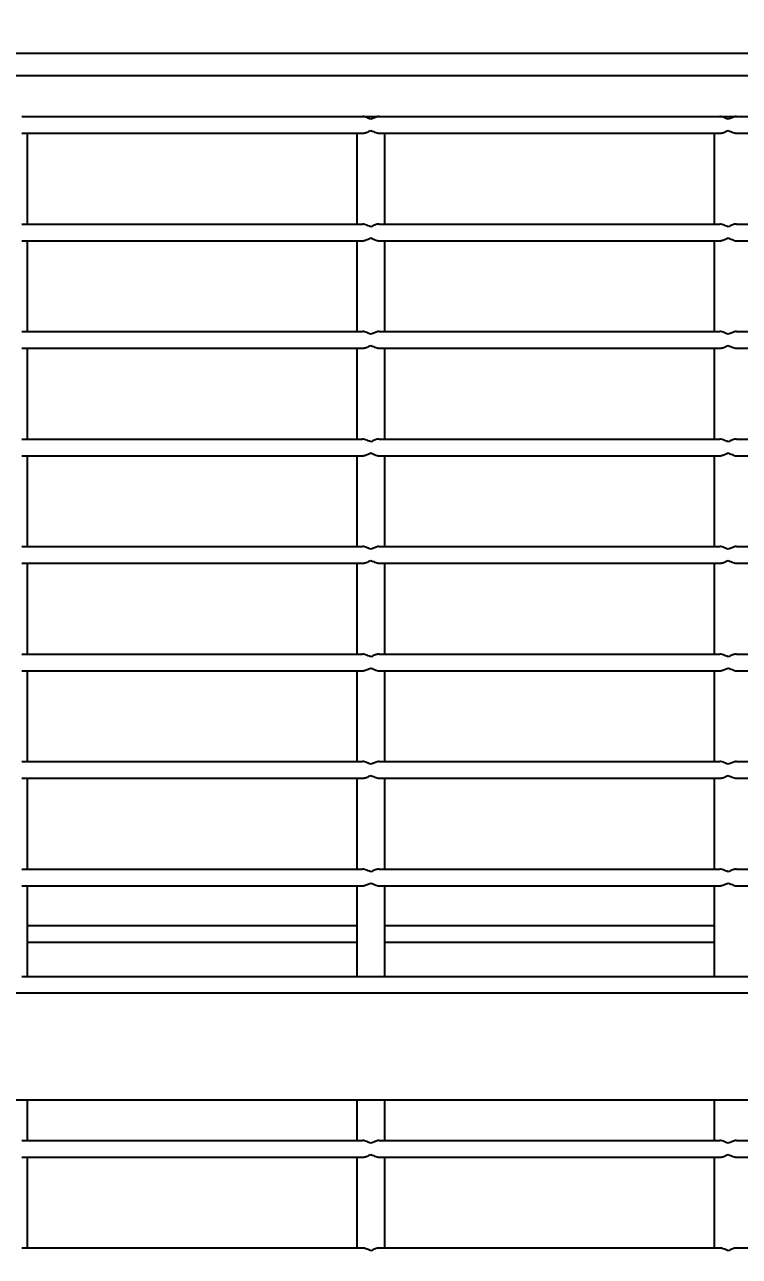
# Model space of a CAD drawing. Header units: millimetres. Extents: x 1293 to 41893, y 1011 to 26911.
# Drawn here: x 16412.8 to 16616, y 13381.4 to 13731.3 of the extents above; entities that cross this region are included whole.
import ezdxf

# ---------------------------------------------------------------- set-up
doc = ezdxf.new("R2010")
doc.units = ezdxf.units.MM
doc.header["$LTSCALE"] = 50
doc.layers.add('CAPA_1', color=7, linetype='Continuous')
doc.layers.add('PASILLOS', color=2, linetype='Continuous')
doc.styles.add('SLDTEXTSTYLE0', font='TXT', dxfattribs={"width": 0.75})
doc.dimstyles.new('SLDDIMSTYLE0', dxfattribs={"dimtxt": 100, "dimasz": 100, "dimexe": 0, "dimexo": 0.0625, "dimgap": 25, "dimtad": 2, "dimdec": 0, "dimrnd": 1e-09, "dimzin": 12, "dimdsep": 46, "dimtxsty": 'SLDTEXTSTYLE0', "dimsah": 1, "dimcen": 0.09, "dimadec": 0, "dimazin": 3, "dimtfac": 1, "dimtdec": 0, "dimtofl": 0, "dimtmove": 0, "dimatfit": 3, "dimfxl": 1, "dimfrac": 2, "dimtolj": 1, "dimtzin": 12, "dimarcsym": 0})

# ---------------------------------------------------------------- blocks, each defined once
blk = doc.blocks.new('_D_16')
at = {"layer": 'CAPA_1', "transparency": 16777216}
for p, q in [((18069.94, 13667.83), (18069.94, 9974.87)), ((7974.69, 13667.35), (7974.69, 9974.87)), ((7974.69, 10024.87), (18069.94, 10024.87))]:
    blk.add_line(p, q, dxfattribs=at)
for points in [[(7974.69, 10024.87), (8074.69, 10009.48), (8074.69, 10040.25)], [(18069.94, 10024.87), (17969.94, 10040.25), (17969.94, 10009.48)]]:
    blk.add_solid(points, dxfattribs=at)
at = {"layer": 'CAPA_1', "transparency": 16777216, "insert": (12837.59, 10153.77), "char_height": 100, "attachment_point": 1, "style": 'SLDTEXTSTYLE0'}
blk.add_mtext('10095', dxfattribs=at)

msp = doc.modelspace()

# ---------------------------------------------------------------- linework, layer by layer
at = {"layer": 'PASILLOS', "linetype": 'Continuous', "lineweight": 25}
for p, q in [((16226.3128232, 13723.182389), (17054.3128232, 13723.182389)), ((16226.3128232, 13716.832389), (17054.3128232, 13716.832389)), ((16412.0240732, 13705.232389), (16508.8615732, 13705.232389)), ((16508.8615732, 13705.232389), (16513.6240732, 13705.232389)), ((16513.6240732, 13705.232389), (16610.4615732, 13705.232389)), ((16610.4615732, 13705.232389), (16615.2240732, 13705.232389)), ((16615.2240732, 13705.232389), (16712.0615732, 13705.232389)), ((16412.0240732, 13700.469889), (16508.8615732, 13700.469889)), ((16413.6115732, 13674.692389), (16413.6115732, 13700.469889)), ((16507.2740732, 13700.469889), (16507.2740732, 13674.692389)), ((16513.6240732, 13700.469889), (16610.4615732, 13700.469889)), ((16515.2115732, 13674.692389), (16515.2115732, 13700.469889)), ((16608.8740732, 13700.469889), (16608.8740732, 13674.692389)), ((16615.2240732, 13700.469889), (16712.0615732, 13700.469889)), ((16412.0240732, 13674.692389), (16508.8615732, 13674.692389)), ((16513.6240732, 13674.692389), (16610.4615732, 13674.692389)), ((16615.2240732, 13674.692389), (16712.0615732, 13674.692389)), ((16412.0240732, 13669.929889), (16508.8615732, 13669.929889)), ((16413.6115732, 13644.152389), (16413.6115732, 13669.929889)), ((16507.2740732, 13669.929889), (16507.2740732, 13644.152389)), ((16513.6240732, 13669.929889), (16610.4615732, 13669.929889)), ((16515.2115732, 13644.152389), (16515.2115732, 13669.929889)), ((16608.8740732, 13669.929889), (16608.8740732, 13644.152389)), ((16615.2240732, 13669.929889), (16712.0615732, 13669.929889)), ((16412.0240732, 13644.152389), (16508.8615732, 13644.152389)), ((16513.6240732, 13644.152389), (16610.4615732, 13644.152389)), ((16615.2240732, 13644.152389), (16712.0615732, 13644.152389)), ((16412.0240732, 13639.389889), (16508.8615732, 13639.389889)), ((16413.6115732, 13613.612389), (16413.6115732, 13639.389889)), ((16507.2740732, 13639.389889), (16507.2740732, 13613.612389)), ((16513.6240732, 13639.389889), (16610.4615732, 13639.389889)), ((16515.2115732, 13613.612389), (16515.2115732, 13639.389889)), ((16608.8740732, 13639.389889), (16608.8740732, 13613.612389)), ((16615.2240732, 13639.389889), (16712.0615732, 13639.389889)), ((16412.0240732, 13613.612389), (16508.8615732, 13613.612389)), ((16513.6240732, 13613.612389), (16610.4615732, 13613.612389)), ((16615.2240732, 13613.612389), (16712.0615732, 13613.612389)), ((16412.0240732, 13608.849889), (16508.8615732, 13608.849889)), ((16413.6115732, 13583.072389), (16413.6115732, 13608.849889)), ((16507.2740732, 13608.849889), (16507.2740732, 13583.072389)), ((16513.6240732, 13608.849889), (16610.4615732, 13608.849889)), ((16515.2115732, 13583.072389), (16515.2115732, 13608.849889)), ((16608.8740732, 13608.849889), (16608.8740732, 13583.072389)), ((16615.2240732, 13608.849889), (16712.0615732, 13608.849889)), ((16412.0240732, 13583.072389), (16508.8615732, 13583.072389)), ((16513.6240732, 13583.072389), (16610.4615732, 13583.072389)), ((16615.2240732, 13583.072389), (16712.0615732, 13583.072389)), ((16412.0240732, 13578.309889), (16508.8615732, 13578.309889)), ((16413.6115732, 13552.532389), (16413.6115732, 13578.309889)), ((16507.2740732, 13578.309889), (16507.2740732, 13552.532389)), ((16513.6240732, 13578.309889), (16610.4615732, 13578.309889)), ((16515.2115732, 13552.532389), (16515.2115732, 13578.309889)), ((16608.8740732, 13578.309889), (16608.8740732, 13552.532389)), ((16615.2240732, 13578.309889), (16712.0615732, 13578.309889)), ((16412.0240732, 13552.532389), (16508.8615732, 13552.532389)), ((16513.6240732, 13552.532389), (16610.4615732, 13552.532389)), ((16615.2240732, 13552.532389), (16712.0615732, 13552.532389)), ((16412.0240732, 13547.769889), (16508.8615732, 13547.769889)), ((16413.6115732, 13521.992389), (16413.6115732, 13547.769889)), ((16507.2740732, 13547.769889), (16507.2740732, 13521.992389)), ((16513.6240732, 13547.769889), (16610.4615732, 13547.769889)), ((16515.2115732, 13521.992389), (16515.2115732, 13547.769889)), ((16608.8740732, 13547.769889), (16608.8740732, 13521.992389)), ((16615.2240732, 13547.769889), (16712.0615732, 13547.769889)), ((16412.0240732, 13521.992389), (16508.8615732, 13521.992389)), ((16513.6240732, 13521.992389), (16610.4615732, 13521.992389)), ((16615.2240732, 13521.992389), (16712.0615732, 13521.992389)), ((16412.0240732, 13517.229889), (16508.8615732, 13517.229889)), ((16413.6115732, 13491.452389), (16413.6115732, 13517.229889)), ((16507.2740732, 13517.229889), (16507.2740732, 13491.452389)), ((16513.6240732, 13517.229889), (16610.4615732, 13517.229889)), ((16515.2115732, 13491.452389), (16515.2115732, 13517.229889)), ((16608.8740732, 13517.229889), (16608.8740732, 13491.452389)), ((16615.2240732, 13517.229889), (16712.0615732, 13517.229889)), ((16412.0240732, 13491.452389), (16508.8615732, 13491.452389)), ((16513.6240732, 13491.452389), (16610.4615732, 13491.452389)), ((16615.2240732, 13491.452389), (16712.0615732, 13491.452389)), ((16412.0240732, 13486.689889), (16508.8615732, 13486.689889)), ((16413.6115732, 13460.912389), (16413.6115732, 13486.689889)), ((16507.2740732, 13486.689889), (16507.2740732, 13460.912389)), ((16513.6240732, 13486.689889), (16610.4615732, 13486.689889)), ((16515.2115732, 13460.912389), (16515.2115732, 13486.689889)), ((16608.8740732, 13486.689889), (16608.8740732, 13460.912389)), ((16615.2240732, 13486.689889), (16712.0615732, 13486.689889)), ((16413.6115732, 13475.4190561), (16507.2740732, 13475.4190561)), ((16515.2115732, 13475.4190561), (16608.8740732, 13475.4190561)), ((16413.6115732, 13470.6565561), (16507.2740732, 13470.6565561)), ((16515.2115732, 13470.6565561), (16608.8740732, 13470.6565561)), ((16412.0240732, 13460.912389), (16508.8615732, 13460.912389)), ((16508.8615732, 13460.912389), (16513.6240732, 13460.912389)), ((16513.6240732, 13460.912389), (16610.4615732, 13460.912389)), ((16610.4615732, 13460.912389), (16615.2240732, 13460.912389)), ((16615.2240732, 13460.912389), (16712.0615732, 13460.912389)), ((17041.4678232, 13456.149889), (16285.8178232, 13456.149889)), ((17041.4678232, 13425.832389), (16285.8178232, 13425.832389)), ((16413.6115732, 13414.3390561), (16413.6115732, 13425.832389)), ((16507.2740732, 13425.832389), (16507.2740732, 13414.3390561)), ((16515.2115732, 13414.3390561), (16515.2115732, 13425.832389)), ((16608.8740732, 13425.832389), (16608.8740732, 13414.3390561)), ((16412.0240732, 13414.3390561), (16508.8615732, 13414.3390561)), ((16513.6240732, 13414.3390561), (16610.4615732, 13414.3390561)), ((16615.2240732, 13414.3390561), (16712.0615732, 13414.3390561)), ((16412.0240732, 13409.5765561), (16508.8615732, 13409.5765561)), ((16413.6115732, 13383.7990561), (16413.6115732, 13409.5765561)), ((16507.2740732, 13409.5765561), (16507.2740732, 13383.7990561)), ((16513.6240732, 13409.5765561), (16610.4615732, 13409.5765561)), ((16515.2115732, 13383.7990561), (16515.2115732, 13409.5765561)), ((16608.8740732, 13409.5765561), (16608.8740732, 13383.7990561)), ((16615.2240732, 13409.5765561), (16712.0615732, 13409.5765561)), ((16412.0240732, 13383.7990561), (16508.8615732, 13383.7990561)), ((16513.6240732, 13383.7990561), (16610.4615732, 13383.7990561)), ((16615.2240732, 13383.7990561), (16712.0615732, 13383.7990561))]:
    msp.add_line(p, q, dxfattribs=at)
for points, knots in [([(16511.2428232, 13704.438639), (16511.2389893, 13704.4403536), (16510.7590818, 13704.6549749), (16510.0458083, 13704.9733808), (16509.2618455, 13705.2078977), (16508.9607124, 13705.226323), (16508.8615732, 13705.232389)], [0, 0, 0, 0, 0.0046971273, 0.5879730073, 0.8643521995, 1, 1, 1, 1]), ([(16513.6240732, 13705.232389), (16513.4972703, 13705.2225469), (16513.0814182, 13705.1902694), (16512.278829, 13704.8980583), (16511.6018285, 13704.5991979), (16511.2466571, 13704.4403537), (16511.2428232, 13704.438639)], [0, 0, 0, 0, 0.1723614537, 0.5652622384, 0.9953071929, 1, 1, 1, 1]), ([(16612.8428232, 13704.438639), (16612.8389893, 13704.4403536), (16612.3590818, 13704.6549749), (16611.6458083, 13704.9733808), (16610.8618455, 13705.2078977), (16610.5607124, 13705.226323), (16610.4615732, 13705.232389)], [0, 0, 0, 0, 0.0046971273, 0.5879730074, 0.8643521995, 1, 1, 1, 1]), ([(16615.2240732, 13705.232389), (16615.0972703, 13705.2225469), (16614.6814182, 13705.1902694), (16613.878829, 13704.8980583), (16613.2018285, 13704.5991979), (16612.8466571, 13704.4403537), (16612.8428232, 13704.438639)], [0, 0, 0, 0, 0.1723614537, 0.5652622384, 0.9953071929, 1, 1, 1, 1]), ([(16508.8615732, 13700.469889), (16508.988376, 13700.4797312), (16509.4042281, 13700.5120086), (16510.2068173, 13700.8042197), (16510.8838178, 13701.1030801), (16511.2389892, 13701.2619244), (16511.2428232, 13701.263639)], [0, 0, 0, 0, 0.1723614537, 0.5652622384, 0.9953071929, 1, 1, 1, 1]), ([(16511.2428232, 13701.263639), (16511.246657, 13701.2619245), (16511.7265646, 13701.0473031), (16512.439838, 13700.7288972), (16513.2238008, 13700.4943803), (16513.5249339, 13700.475955), (16513.6240732, 13700.469889)], [0, 0, 0, 0, 0.00469712726, 0.58797300735, 0.86435219951, 1, 1, 1, 1]), ([(16610.4615732, 13700.469889), (16610.588376, 13700.4797312), (16611.0042281, 13700.5120086), (16611.8068173, 13700.8042197), (16612.4838178, 13701.1030801), (16612.8389892, 13701.2619244), (16612.8428232, 13701.263639)], [0, 0, 0, 0, 0.1723614537, 0.5652622384, 0.9953071929, 1, 1, 1, 1]), ([(16612.8428232, 13701.263639), (16612.846657, 13701.2619245), (16613.3265646, 13701.0473031), (16614.039838, 13700.7288972), (16614.8238008, 13700.4943803), (16615.1249339, 13700.475955), (16615.2240732, 13700.469889)], [0, 0, 0, 0, 0.0046971273, 0.5879730074, 0.8643521995, 1, 1, 1, 1]), ([(16511.2428232, 13673.898639), (16511.2389893, 13673.9003536), (16510.7590818, 13674.1149749), (16510.0458083, 13674.4333808), (16509.2618455, 13674.6678977), (16508.9607124, 13674.686323), (16508.8615732, 13674.692389)], [0, 0, 0, 0, 0.0046971273, 0.5879730073, 0.8643521995, 1, 1, 1, 1]), ([(16513.6240732, 13674.692389), (16513.4972703, 13674.6825469), (16513.0814182, 13674.6502694), (16512.278829, 13674.3580583), (16511.6018285, 13674.0591979), (16511.2466571, 13673.9003537), (16511.2428232, 13673.898639)], [0, 0, 0, 0, 0.1723614537, 0.5652622384, 0.9953071929, 1, 1, 1, 1]), ([(16612.8428232, 13673.898639), (16612.8389893, 13673.9003536), (16612.3590818, 13674.1149749), (16611.6458083, 13674.4333808), (16610.8618455, 13674.6678977), (16610.5607124, 13674.686323), (16610.4615732, 13674.692389)], [0, 0, 0, 0, 0.0046971273, 0.5879730074, 0.8643521995, 1, 1, 1, 1]), ([(16615.2240732, 13674.692389), (16615.0972703, 13674.6825469), (16614.6814182, 13674.6502694), (16613.878829, 13674.3580583), (16613.2018285, 13674.0591979), (16612.8466571, 13673.9003537), (16612.8428232, 13673.898639)], [0, 0, 0, 0, 0.1723614537, 0.5652622384, 0.9953071929, 1, 1, 1, 1]), ([(16508.8615732, 13669.929889), (16508.988376, 13669.9397312), (16509.4042281, 13669.9720086), (16510.2068173, 13670.2642197), (16510.8838178, 13670.5630801), (16511.2389892, 13670.7219244), (16511.2428232, 13670.723639)], [0, 0, 0, 0, 0.1723614537, 0.5652622384, 0.9953071929, 1, 1, 1, 1]), ([(16511.2428232, 13670.723639), (16511.246657, 13670.7219245), (16511.7265646, 13670.5073031), (16512.439838, 13670.1888972), (16513.2238008, 13669.9543803), (16513.5249339, 13669.935955), (16513.6240732, 13669.929889)], [0, 0, 0, 0, 0.0046971273, 0.5879730074, 0.8643521995, 1, 1, 1, 1]), ([(16610.4615732, 13669.929889), (16610.588376, 13669.9397312), (16611.0042281, 13669.9720086), (16611.8068173, 13670.2642197), (16612.4838178, 13670.5630801), (16612.8389892, 13670.7219244), (16612.8428232, 13670.723639)], [0, 0, 0, 0, 0.1723614537, 0.5652622384, 0.9953071929, 1, 1, 1, 1]), ([(16612.8428232, 13670.723639), (16612.846657, 13670.7219245), (16613.3265646, 13670.5073031), (16614.039838, 13670.1888972), (16614.8238008, 13669.9543803), (16615.1249339, 13669.935955), (16615.2240732, 13669.929889)], [0, 0, 0, 0, 0.0046971273, 0.5879730074, 0.8643521995, 1, 1, 1, 1]), ([(16511.2428232, 13643.358639), (16511.2389893, 13643.3603536), (16510.7590818, 13643.5749749), (16510.0458083, 13643.8933808), (16509.2618455, 13644.1278977), (16508.9607124, 13644.146323), (16508.8615732, 13644.152389)], [0, 0, 0, 0, 0.0046971273, 0.5879730073, 0.8643521995, 1, 1, 1, 1]), ([(16513.6240732, 13644.152389), (16513.4972703, 13644.1425469), (16513.0814182, 13644.1102694), (16512.278829, 13643.8180583), (16511.6018285, 13643.5191979), (16511.2466571, 13643.3603537), (16511.2428232, 13643.358639)], [0, 0, 0, 0, 0.1723614537, 0.5652622384, 0.9953071929, 1, 1, 1, 1]), ([(16612.8428232, 13643.358639), (16612.8389893, 13643.3603536), (16612.3590818, 13643.5749749), (16611.6458083, 13643.8933808), (16610.8618455, 13644.1278977), (16610.5607124, 13644.146323), (16610.4615732, 13644.152389)], [0, 0, 0, 0, 0.00469712726, 0.58797300738, 0.86435219951, 1, 1, 1, 1]), ([(16615.2240732, 13644.152389), (16615.0972703, 13644.1425469), (16614.6814182, 13644.1102694), (16613.878829, 13643.8180583), (16613.2018285, 13643.5191979), (16612.8466571, 13643.3603537), (16612.8428232, 13643.358639)], [0, 0, 0, 0, 0.17236145371, 0.5652622384, 0.99530719289, 1, 1, 1, 1]), ([(16508.8615732, 13639.389889), (16508.988376, 13639.3997312), (16509.4042281, 13639.4320086), (16510.2068173, 13639.7242197), (16510.8838178, 13640.0230801), (16511.2389892, 13640.1819244), (16511.2428232, 13640.183639)], [0, 0, 0, 0, 0.1723614537, 0.5652622384, 0.9953071929, 1, 1, 1, 1]), ([(16511.2428232, 13640.183639), (16511.246657, 13640.1819245), (16511.7265646, 13639.9673031), (16512.439838, 13639.6488972), (16513.2238008, 13639.4143803), (16513.5249339, 13639.395955), (16513.6240732, 13639.389889)], [0, 0, 0, 0, 0.0046971273, 0.5879730074, 0.8643521995, 1, 1, 1, 1]), ([(16610.4615732, 13639.389889), (16610.588376, 13639.3997312), (16611.0042281, 13639.4320086), (16611.8068173, 13639.7242197), (16612.4838178, 13640.0230801), (16612.8389892, 13640.1819244), (16612.8428232, 13640.183639)], [0, 0, 0, 0, 0.1723614537, 0.5652622384, 0.9953071929, 1, 1, 1, 1]), ([(16612.8428232, 13640.183639), (16612.846657, 13640.1819245), (16613.3265646, 13639.9673031), (16614.039838, 13639.6488972), (16614.8238008, 13639.4143803), (16615.1249339, 13639.395955), (16615.2240732, 13639.389889)], [0, 0, 0, 0, 0.0046971273, 0.5879730074, 0.8643521995, 1, 1, 1, 1]), ([(16511.2428232, 13612.818639), (16511.2389893, 13612.8203536), (16510.7590818, 13613.0349749), (16510.0458083, 13613.3533808), (16509.2618455, 13613.5878977), (16508.9607124, 13613.606323), (16508.8615732, 13613.612389)], [0, 0, 0, 0, 0.00469712726, 0.58797300732, 0.86435219951, 1, 1, 1, 1]), ([(16513.6240732, 13613.612389), (16513.4972703, 13613.6025469), (16513.0814182, 13613.5702694), (16512.278829, 13613.2780583), (16511.6018285, 13612.9791979), (16511.2466571, 13612.8203537), (16511.2428232, 13612.818639)], [0, 0, 0, 0, 0.1723614537, 0.5652622384, 0.9953071929, 1, 1, 1, 1]), ([(16612.8428232, 13612.818639), (16612.8389893, 13612.8203536), (16612.3590818, 13613.0349749), (16611.6458083, 13613.3533808), (16610.8618455, 13613.5878977), (16610.5607124, 13613.606323), (16610.4615732, 13613.612389)], [0, 0, 0, 0, 0.0046971273, 0.5879730074, 0.8643521995, 1, 1, 1, 1]), ([(16615.2240732, 13613.612389), (16615.0972703, 13613.6025469), (16614.6814182, 13613.5702694), (16613.878829, 13613.2780583), (16613.2018285, 13612.9791979), (16612.8466571, 13612.8203537), (16612.8428232, 13612.818639)], [0, 0, 0, 0, 0.1723614537, 0.5652622384, 0.9953071929, 1, 1, 1, 1]), ([(16508.8615732, 13608.849889), (16508.988376, 13608.8597312), (16509.4042281, 13608.8920086), (16510.2068173, 13609.1842197), (16510.8838178, 13609.4830801), (16511.2389892, 13609.6419244), (16511.2428232, 13609.643639)], [0, 0, 0, 0, 0.1723614537, 0.56526223839, 0.99530719289, 1, 1, 1, 1]), ([(16511.2428232, 13609.643639), (16511.246657, 13609.6419245), (16511.7265646, 13609.4273031), (16512.439838, 13609.1088972), (16513.2238008, 13608.8743803), (16513.5249339, 13608.855955), (16513.6240732, 13608.849889)], [0, 0, 0, 0, 0.0046971273, 0.5879730074, 0.8643521995, 1, 1, 1, 1]), ([(16610.4615732, 13608.849889), (16610.588376, 13608.8597312), (16611.0042281, 13608.8920086), (16611.8068173, 13609.1842197), (16612.4838178, 13609.4830801), (16612.8389892, 13609.6419244), (16612.8428232, 13609.643639)], [0, 0, 0, 0, 0.1723614537, 0.5652622384, 0.9953071929, 1, 1, 1, 1]), ([(16612.8428232, 13609.643639), (16612.846657, 13609.6419245), (16613.3265646, 13609.4273031), (16614.039838, 13609.1088972), (16614.8238008, 13608.8743803), (16615.1249339, 13608.855955), (16615.2240732, 13608.849889)], [0, 0, 0, 0, 0.0046971273, 0.5879730074, 0.8643521995, 1, 1, 1, 1]), ([(16511.2428232, 13582.278639), (16511.2389893, 13582.2803536), (16510.7590818, 13582.4949749), (16510.0458083, 13582.8133808), (16509.2618455, 13583.0478977), (16508.9607124, 13583.066323), (16508.8615732, 13583.072389)], [0, 0, 0, 0, 0.00469712726, 0.58797300732, 0.86435219951, 1, 1, 1, 1]), ([(16513.6240732, 13583.072389), (16513.4972703, 13583.0625469), (16513.0814182, 13583.0302694), (16512.278829, 13582.7380583), (16511.6018285, 13582.4391979), (16511.2466571, 13582.2803537), (16511.2428232, 13582.278639)], [0, 0, 0, 0, 0.1723614537, 0.5652622384, 0.9953071929, 1, 1, 1, 1]), ([(16612.8428232, 13582.278639), (16612.8389893, 13582.2803536), (16612.3590818, 13582.4949749), (16611.6458083, 13582.8133808), (16610.8618455, 13583.0478977), (16610.5607124, 13583.066323), (16610.4615732, 13583.072389)], [0, 0, 0, 0, 0.0046971273, 0.5879730074, 0.8643521995, 1, 1, 1, 1]), ([(16615.2240732, 13583.072389), (16615.0972703, 13583.0625469), (16614.6814182, 13583.0302694), (16613.878829, 13582.7380583), (16613.2018285, 13582.4391979), (16612.8466571, 13582.2803537), (16612.8428232, 13582.278639)], [0, 0, 0, 0, 0.1723614537, 0.5652622384, 0.9953071929, 1, 1, 1, 1]), ([(16508.8615732, 13578.309889), (16508.988376, 13578.3197312), (16509.4042281, 13578.3520086), (16510.2068173, 13578.6442197), (16510.8838178, 13578.9430801), (16511.2389892, 13579.1019244), (16511.2428232, 13579.103639)], [0, 0, 0, 0, 0.1723614537, 0.5652622384, 0.9953071929, 1, 1, 1, 1]), ([(16511.2428232, 13579.103639), (16511.246657, 13579.1019245), (16511.7265646, 13578.8873031), (16512.439838, 13578.5688972), (16513.2238008, 13578.3343803), (16513.5249339, 13578.315955), (16513.6240732, 13578.309889)], [0, 0, 0, 0, 0.0046971273, 0.5879730074, 0.8643521995, 1, 1, 1, 1]), ([(16610.4615732, 13578.309889), (16610.588376, 13578.3197312), (16611.0042281, 13578.3520086), (16611.8068173, 13578.6442197), (16612.4838178, 13578.9430801), (16612.8389892, 13579.1019244), (16612.8428232, 13579.103639)], [0, 0, 0, 0, 0.1723614537, 0.5652622384, 0.9953071929, 1, 1, 1, 1]), ([(16612.8428232, 13579.103639), (16612.846657, 13579.1019245), (16613.3265646, 13578.8873031), (16614.039838, 13578.5688972), (16614.8238008, 13578.3343803), (16615.1249339, 13578.315955), (16615.2240732, 13578.309889)], [0, 0, 0, 0, 0.0046971273, 0.5879730074, 0.8643521995, 1, 1, 1, 1]), ([(16511.2428232, 13551.738639), (16511.2389893, 13551.7403536), (16510.7590818, 13551.9549749), (16510.0458083, 13552.2733808), (16509.2618455, 13552.5078977), (16508.9607124, 13552.526323), (16508.8615732, 13552.532389)], [0, 0, 0, 0, 0.0046971273, 0.5879730073, 0.8643521995, 1, 1, 1, 1]), ([(16513.6240732, 13552.532389), (16513.4972703, 13552.5225469), (16513.0814182, 13552.4902694), (16512.278829, 13552.1980583), (16511.6018285, 13551.8991979), (16511.2466571, 13551.7403537), (16511.2428232, 13551.738639)], [0, 0, 0, 0, 0.1723614537, 0.5652622384, 0.9953071929, 1, 1, 1, 1]), ([(16612.8428232, 13551.738639), (16612.8389893, 13551.7403536), (16612.3590818, 13551.9549749), (16611.6458083, 13552.2733808), (16610.8618455, 13552.5078977), (16610.5607124, 13552.526323), (16610.4615732, 13552.532389)], [0, 0, 0, 0, 0.0046971273, 0.5879730074, 0.8643521995, 1, 1, 1, 1]), ([(16615.2240732, 13552.532389), (16615.0972703, 13552.5225469), (16614.6814182, 13552.4902694), (16613.878829, 13552.1980583), (16613.2018285, 13551.8991979), (16612.8466571, 13551.7403537), (16612.8428232, 13551.738639)], [0, 0, 0, 0, 0.1723614537, 0.5652622384, 0.9953071929, 1, 1, 1, 1]), ([(16508.8615732, 13547.769889), (16508.988376, 13547.7797312), (16509.4042281, 13547.8120086), (16510.2068173, 13548.1042197), (16510.8838178, 13548.4030801), (16511.2389892, 13548.5619244), (16511.2428232, 13548.563639)], [0, 0, 0, 0, 0.1723614537, 0.56526223839, 0.99530719289, 1, 1, 1, 1]), ([(16511.2428232, 13548.563639), (16511.246657, 13548.5619245), (16511.7265646, 13548.3473031), (16512.439838, 13548.0288972), (16513.2238008, 13547.7943803), (16513.5249339, 13547.775955), (16513.6240732, 13547.769889)], [0, 0, 0, 0, 0.0046971273, 0.5879730074, 0.8643521995, 1, 1, 1, 1]), ([(16610.4615732, 13547.769889), (16610.588376, 13547.7797312), (16611.0042281, 13547.8120086), (16611.8068173, 13548.1042197), (16612.4838178, 13548.4030801), (16612.8389892, 13548.5619244), (16612.8428232, 13548.563639)], [0, 0, 0, 0, 0.17236145372, 0.56526223842, 0.99530719289, 1, 1, 1, 1]), ([(16612.8428232, 13548.563639), (16612.846657, 13548.5619245), (16613.3265646, 13548.3473031), (16614.039838, 13548.0288972), (16614.8238008, 13547.7943803), (16615.1249339, 13547.775955), (16615.2240732, 13547.769889)], [0, 0, 0, 0, 0.0046971273, 0.5879730074, 0.8643521995, 1, 1, 1, 1]), ([(16511.2428232, 13521.198639), (16511.2389893, 13521.2003536), (16510.7590818, 13521.4149749), (16510.0458083, 13521.7333808), (16509.2618455, 13521.9678977), (16508.9607124, 13521.986323), (16508.8615732, 13521.992389)], [0, 0, 0, 0, 0.0046971273, 0.5879730073, 0.8643521995, 1, 1, 1, 1]), ([(16513.6240732, 13521.992389), (16513.4972703, 13521.9825469), (16513.0814182, 13521.9502694), (16512.278829, 13521.6580583), (16511.6018285, 13521.3591979), (16511.2466571, 13521.2003537), (16511.2428232, 13521.198639)], [0, 0, 0, 0, 0.1723614537, 0.5652622384, 0.9953071929, 1, 1, 1, 1]), ([(16612.8428232, 13521.198639), (16612.8389893, 13521.2003536), (16612.3590818, 13521.4149749), (16611.6458083, 13521.7333808), (16610.8618455, 13521.9678977), (16610.5607124, 13521.986323), (16610.4615732, 13521.992389)], [0, 0, 0, 0, 0.0046971273, 0.5879730074, 0.8643521995, 1, 1, 1, 1]), ([(16615.2240732, 13521.992389), (16615.0972703, 13521.9825469), (16614.6814182, 13521.9502694), (16613.878829, 13521.6580583), (16613.2018285, 13521.3591979), (16612.8466571, 13521.2003537), (16612.8428232, 13521.198639)], [0, 0, 0, 0, 0.1723614537, 0.5652622384, 0.9953071929, 1, 1, 1, 1]), ([(16508.8615732, 13517.229889), (16508.988376, 13517.2397312), (16509.4042281, 13517.2720086), (16510.2068173, 13517.5642197), (16510.8838178, 13517.8630801), (16511.2389892, 13518.0219244), (16511.2428232, 13518.023639)], [0, 0, 0, 0, 0.1723614537, 0.5652622384, 0.9953071929, 1, 1, 1, 1]), ([(16511.2428232, 13518.023639), (16511.246657, 13518.0219245), (16511.7265646, 13517.8073031), (16512.439838, 13517.4888972), (16513.2238008, 13517.2543803), (16513.5249339, 13517.235955), (16513.6240732, 13517.229889)], [0, 0, 0, 0, 0.0046971273, 0.5879730074, 0.8643521995, 1, 1, 1, 1]), ([(16610.4615732, 13517.229889), (16610.588376, 13517.2397312), (16611.0042281, 13517.2720086), (16611.8068173, 13517.5642197), (16612.4838178, 13517.8630801), (16612.8389892, 13518.0219244), (16612.8428232, 13518.023639)], [0, 0, 0, 0, 0.1723614537, 0.5652622384, 0.9953071929, 1, 1, 1, 1]), ([(16612.8428232, 13518.023639), (16612.846657, 13518.0219245), (16613.3265646, 13517.8073031), (16614.039838, 13517.4888972), (16614.8238008, 13517.2543803), (16615.1249339, 13517.235955), (16615.2240732, 13517.229889)], [0, 0, 0, 0, 0.0046971273, 0.5879730074, 0.8643521995, 1, 1, 1, 1]), ([(16511.2428232, 13490.658639), (16511.2389893, 13490.6603536), (16510.7590818, 13490.8749749), (16510.0458083, 13491.1933808), (16509.2618455, 13491.4278977), (16508.9607124, 13491.446323), (16508.8615732, 13491.452389)], [0, 0, 0, 0, 0.0046971273, 0.5879730073, 0.8643521995, 1, 1, 1, 1]), ([(16513.6240732, 13491.452389), (16513.4972703, 13491.4425469), (16513.0814182, 13491.4102694), (16512.278829, 13491.1180583), (16511.6018285, 13490.8191979), (16511.2466571, 13490.6603537), (16511.2428232, 13490.658639)], [0, 0, 0, 0, 0.1723614537, 0.5652622384, 0.9953071929, 1, 1, 1, 1]), ([(16612.8428232, 13490.658639), (16612.8389893, 13490.6603536), (16612.3590818, 13490.8749749), (16611.6458083, 13491.1933808), (16610.8618455, 13491.4278977), (16610.5607124, 13491.446323), (16610.4615732, 13491.452389)], [0, 0, 0, 0, 0.0046971273, 0.5879730074, 0.8643521995, 1, 1, 1, 1]), ([(16615.2240732, 13491.452389), (16615.0972703, 13491.4425469), (16614.6814182, 13491.4102694), (16613.878829, 13491.1180583), (16613.2018285, 13490.8191979), (16612.8466571, 13490.6603537), (16612.8428232, 13490.658639)], [0, 0, 0, 0, 0.1723614537, 0.5652622384, 0.9953071929, 1, 1, 1, 1]), ([(16508.8615732, 13486.689889), (16508.988376, 13486.6997312), (16509.4042281, 13486.7320086), (16510.2068173, 13487.0242197), (16510.8838178, 13487.3230801), (16511.2389892, 13487.4819244), (16511.2428232, 13487.483639)], [0, 0, 0, 0, 0.1723614537, 0.5652622384, 0.9953071929, 1, 1, 1, 1]), ([(16511.2428232, 13487.483639), (16511.246657, 13487.4819245), (16511.7265646, 13487.2673031), (16512.439838, 13486.9488972), (16513.2238008, 13486.7143803), (16513.5249339, 13486.695955), (16513.6240732, 13486.689889)], [0, 0, 0, 0, 0.00469712726, 0.58797300735, 0.86435219951, 1, 1, 1, 1]), ([(16610.4615732, 13486.689889), (16610.588376, 13486.6997312), (16611.0042281, 13486.7320086), (16611.8068173, 13487.0242197), (16612.4838178, 13487.3230801), (16612.8389892, 13487.4819244), (16612.8428232, 13487.483639)], [0, 0, 0, 0, 0.17236145372, 0.56526223842, 0.99530719289, 1, 1, 1, 1]), ([(16612.8428232, 13487.483639), (16612.846657, 13487.4819245), (16613.3265646, 13487.2673031), (16614.039838, 13486.9488972), (16614.8238008, 13486.7143803), (16615.1249339, 13486.695955), (16615.2240732, 13486.689889)], [0, 0, 0, 0, 0.0046971273, 0.5879730074, 0.8643521995, 1, 1, 1, 1]), ([(16511.2428232, 13413.5453061), (16511.2389893, 13413.5470206), (16510.7590818, 13413.761642), (16510.0458083, 13414.0800479), (16509.2618455, 13414.3145648), (16508.9607124, 13414.3329901), (16508.8615732, 13414.3390561)], [0, 0, 0, 0, 0.00469712726, 0.58797300732, 0.86435219951, 1, 1, 1, 1]), ([(16513.6240732, 13414.3390561), (16513.4972703, 13414.3292139), (16513.0814182, 13414.2969365), (16512.278829, 13414.0047254), (16511.6018285, 13413.705865), (16511.2466571, 13413.5470207), (16511.2428232, 13413.5453061)], [0, 0, 0, 0, 0.1723614537, 0.5652622384, 0.9953071929, 1, 1, 1, 1]), ([(16612.8428232, 13413.5453061), (16612.8389893, 13413.5470206), (16612.3590818, 13413.761642), (16611.6458083, 13414.0800479), (16610.8618455, 13414.3145648), (16610.5607124, 13414.3329901), (16610.4615732, 13414.3390561)], [0, 0, 0, 0, 0.00469712726, 0.58797300738, 0.86435219951, 1, 1, 1, 1]), ([(16615.2240732, 13414.3390561), (16615.0972703, 13414.3292139), (16614.6814182, 13414.2969365), (16613.878829, 13414.0047254), (16613.2018285, 13413.705865), (16612.8466571, 13413.5470207), (16612.8428232, 13413.5453061)], [0, 0, 0, 0, 0.1723614537, 0.5652622384, 0.9953071929, 1, 1, 1, 1]), ([(16508.8615732, 13409.5765561), (16508.988376, 13409.5863982), (16509.4042281, 13409.6186757), (16510.2068173, 13409.9108868), (16510.8838178, 13410.2097472), (16511.2389892, 13410.3685914), (16511.2428232, 13410.3703061)], [0, 0, 0, 0, 0.1723614537, 0.5652622384, 0.9953071929, 1, 1, 1, 1]), ([(16511.2428232, 13410.3703061), (16511.246657, 13410.3685915), (16511.7265646, 13410.1539702), (16512.439838, 13409.8355642), (16513.2238008, 13409.6010474), (16513.5249339, 13409.5826221), (16513.6240732, 13409.5765561)], [0, 0, 0, 0, 0.0046971273, 0.5879730074, 0.8643521995, 1, 1, 1, 1]), ([(16610.4615732, 13409.5765561), (16610.588376, 13409.5863982), (16611.0042281, 13409.6186757), (16611.8068173, 13409.9108868), (16612.4838178, 13410.2097472), (16612.8389892, 13410.3685914), (16612.8428232, 13410.3703061)], [0, 0, 0, 0, 0.1723614537, 0.5652622384, 0.9953071929, 1, 1, 1, 1]), ([(16612.8428232, 13410.3703061), (16612.846657, 13410.3685915), (16613.3265646, 13410.1539702), (16614.039838, 13409.8355642), (16614.8238008, 13409.6010474), (16615.1249339, 13409.5826221), (16615.2240732, 13409.5765561)], [0, 0, 0, 0, 0.00469712726, 0.58797300742, 0.86435219951, 1, 1, 1, 1]), ([(16511.2428232, 13383.0053061), (16511.2389893, 13383.0070206), (16510.7590818, 13383.221642), (16510.0458083, 13383.5400479), (16509.2618455, 13383.7745648), (16508.9607124, 13383.7929901), (16508.8615732, 13383.7990561)], [0, 0, 0, 0, 0.00469712726, 0.58797300732, 0.86435219951, 1, 1, 1, 1]), ([(16513.6240732, 13383.7990561), (16513.4972703, 13383.7892139), (16513.0814182, 13383.7569365), (16512.278829, 13383.4647254), (16511.6018285, 13383.165865), (16511.2466571, 13383.0070207), (16511.2428232, 13383.0053061)], [0, 0, 0, 0, 0.1723614537, 0.5652622384, 0.9953071929, 1, 1, 1, 1]), ([(16612.8428232, 13383.0053061), (16612.8389893, 13383.0070206), (16612.3590818, 13383.221642), (16611.6458083, 13383.5400479), (16610.8618455, 13383.7745648), (16610.5607124, 13383.7929901), (16610.4615732, 13383.7990561)], [0, 0, 0, 0, 0.0046971273, 0.5879730074, 0.8643521995, 1, 1, 1, 1]), ([(16615.2240732, 13383.7990561), (16615.0972703, 13383.7892139), (16614.6814182, 13383.7569365), (16613.878829, 13383.4647254), (16613.2018285, 13383.165865), (16612.8466571, 13383.0070207), (16612.8428232, 13383.0053061)], [0, 0, 0, 0, 0.1723614537, 0.5652622384, 0.9953071929, 1, 1, 1, 1])]:
    msp.add_open_spline(points, degree=3, knots=knots, dxfattribs=at)

# ---------------------------------------------------------------- dimensions: what is measured, and where the dimension line sits
at = {"layer": 'CAPA_1'}
dim = msp.add_linear_dim(base=(18069.9378232, 10024.8657267), p1=(7974.6878232, 13730.853389), p2=(18069.9378232, 13731.328389), dimstyle='SLDDIMSTYLE0', dxfattribs=at)
dim.commit()
dim.dimension.update_dxf_attribs({"geometry": '_D_16', "text_midpoint": (13022.3128232, 10024.8657267), "dimtype": 160})

doc.saveas('drawing.dxf')
